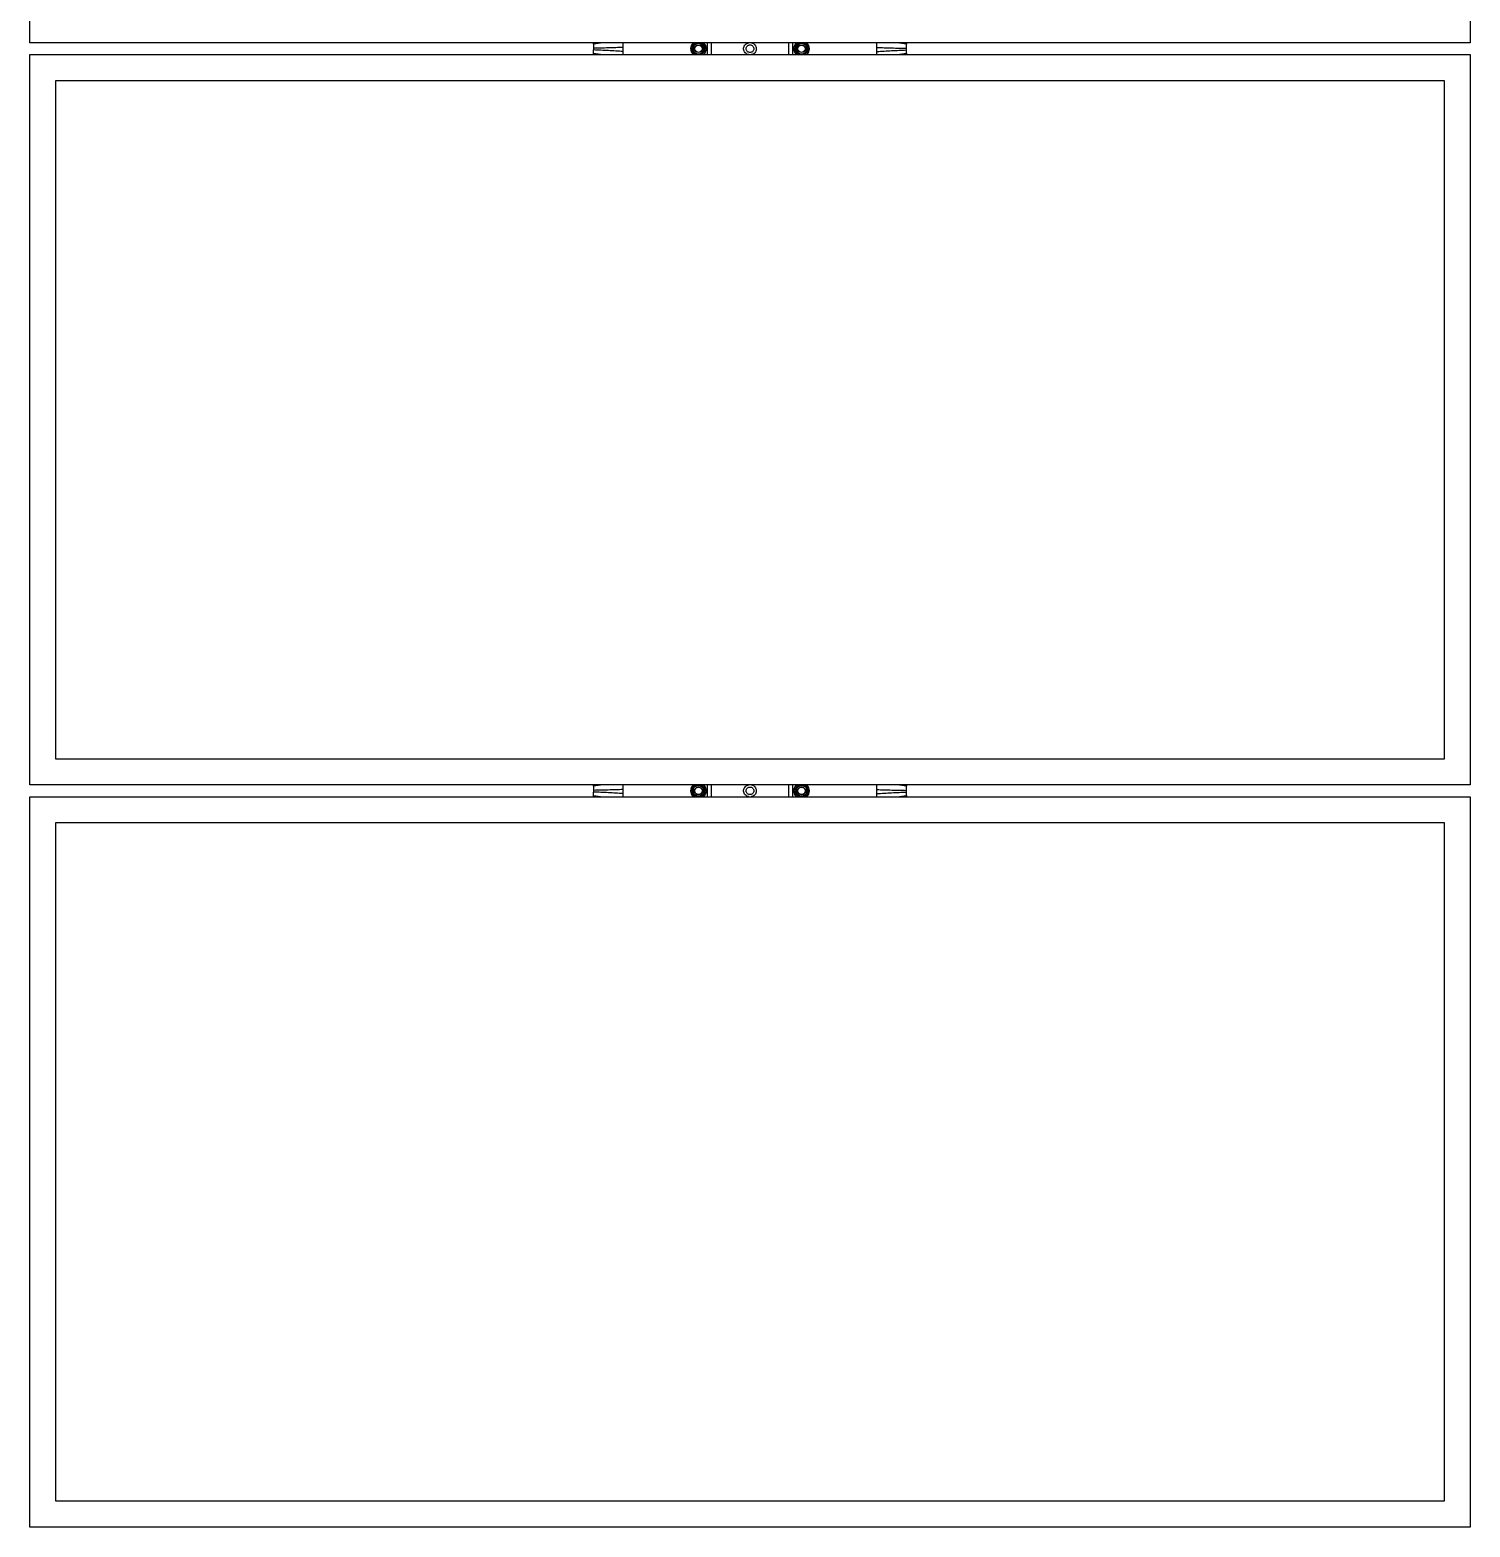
# Model space of a CAD drawing. Header units: feet. Extents: x -21 to 5170, y -254 to 1413.
# Drawn here: x 2045.3 to 2134.9, y 108.1 to 201.2 of the extents above; entities that cross this region are included whole.
import ezdxf

# ---------------------------------------------------------------- set-up
doc = ezdxf.new("R2010")
doc.units = ezdxf.units.FT
doc.header["$MEASUREMENT"] = 0
doc.layers.add('E-ARRY-TABL', color=9, linetype='Continuous')

msp = doc.modelspace()

# ---------------------------------------------------------------- linework, layer by layer
at = {"layer": 'E-ARRY-TABL'}
for p, q in [((2045.32588, 200.35069), (2045.32588, 245.76149)), ((2134.86571, 245.76149), (2134.86571, 200.35069)), ((2134.86571, 200.35069), (2045.32588, 200.35069)), ((2080.95496, 200.35069), (2080.36818, 200.27107)), ((2087.22544, 200.34272), (2087.21668, 200.35069)), ((2093.12166, 200.35069), (2093.09337, 200.3355)), ((2093.25758, 200.35069), (2093.12904, 200.27496)), ((2093.63185, 200.34492), (2093.62546, 200.35069)), ((2099.82341, 200.27107), (2099.23663, 200.35069)), ((2045.32588, 154.20747), (2045.32588, 199.61826)), ((2045.32588, 199.61826), (2134.86571, 199.61826)), ((2080.36818, 199.69789), (2080.95423, 199.61826)), ((2086.55737, 199.62624), (2086.56613, 199.61826)), ((2086.93206, 199.61826), (2087.06063, 199.69288)), ((2087.06994, 199.61826), (2087.0959, 199.6321)), ((2092.96853, 199.62403), (2092.97491, 199.61826)), ((2099.23736, 199.61826), (2099.82341, 199.69789)), ((2134.86571, 199.61826), (2134.86571, 154.20747)), ((2046.92808, 155.80967), (2046.92808, 198.01607)), ((2046.92808, 198.01607), (2133.26351, 198.01607)), ((2133.26351, 198.01607), (2133.26351, 155.80967)), ((2133.26351, 155.80967), (2046.92808, 155.80967)), ((2134.86571, 154.20747), (2045.32588, 154.20747)), ((2080.95496, 154.20747), (2080.36818, 154.12784)), ((2087.22544, 154.1995), (2087.21668, 154.20747)), ((2093.12166, 154.20747), (2093.09337, 154.19227)), ((2093.2597, 154.20872), (2093.12904, 154.13173)), ((2093.63185, 154.2017), (2093.62546, 154.20747)), ((2099.82341, 154.12784), (2099.23663, 154.20747)), ((2045.32588, 108.06425), (2045.32588, 153.47504)), ((2045.32588, 153.47504), (2134.86571, 153.47504)), ((2080.36818, 153.55467), (2080.95423, 153.47504)), ((2086.55737, 153.48301), (2086.56613, 153.47504)), ((2086.93206, 153.47504), (2087.06063, 153.54965)), ((2087.06994, 153.47504), (2087.0959, 153.48888)), ((2092.96853, 153.48081), (2092.97491, 153.47504)), ((2099.23736, 153.47504), (2099.82341, 153.55467)), ((2134.86571, 153.47504), (2134.86571, 108.06425)), ((2046.92808, 109.66644), (2046.92808, 151.87284)), ((2046.92808, 151.87284), (2133.26351, 151.87284)), ((2133.26351, 151.87284), (2133.26351, 109.66644)), ((2133.26351, 109.66644), (2046.92808, 109.66644)), ((2134.86571, 108.06425), (2045.32588, 108.06425))]:
    msp.add_line(p, q, dxfattribs=at)
for centre, radius in [((2086.89141, 199.98448), 0.33715), ((2086.89141, 199.98448), 0.24051), ((2086.89141, 199.98448), 0.22889), ((2093.30019, 199.98448), 0.33715), ((2093.30019, 199.98448), 0.24051), ((2093.30019, 199.98448), 0.22889), ((2086.89141, 153.84126), 0.33715), ((2086.89141, 153.84126), 0.24051), ((2086.89141, 153.84126), 0.22889), ((2093.30019, 153.84126), 0.33715), ((2093.30019, 153.84126), 0.24051), ((2093.30019, 153.84126), 0.22889)]:
    msp.add_circle(centre, radius, dxfattribs=at)
for centre, radius, start, end in [((2086.89141, 199.98448), 0.48981, 131.6116092, 227.0024407), ((2086.89141, 199.98448), 0.40742, 115.9892336, 244.0107664), ((2086.89141, 199.98448), 0.40742, 300.1274387, 64.0107664), ((2086.89141, 199.98448), 0.48981, 311.6116092, 47.0024032), ((2093.30019, 199.98448), 0.48981, 131.6116092, 227.3815096), ((2093.30019, 199.98448), 0.40742, 120.5065041, 244.0107664), ((2093.30019, 199.98448), 0.40742, 295.9892336, 64.0107664), ((2093.30019, 199.98448), 0.48981, 311.6116092, 47.3814721), ((2086.89141, 153.84126), 0.48981, 131.6116092, 227.0024407), ((2086.89141, 153.84126), 0.40742, 115.9892336, 244.0107664), ((2086.89141, 153.84126), 0.40742, 300.1274387, 64.0107664), ((2086.89141, 153.84126), 0.48981, 311.6116092, 47.0024032), ((2093.30019, 153.84126), 0.48981, 131.6116092, 227.3815096), ((2093.30019, 153.84126), 0.40742, 120.5065041, 244.0107664), ((2093.30019, 153.84126), 0.40742, 295.9892336, 64.0107664), ((2093.30019, 153.84126), 0.48981, 311.6116092, 47.3814721)]:
    msp.add_arc(centre, radius, start, end, dxfattribs=at)
for points, knots in [([(2080.36818, 200.27107), (2080.36818, 200.28479), (2080.36818, 200.30133), (2080.36818, 200.3435), (2080.36818, 200.35069)], [0, 0, 0, 0, 0.82924583, 1, 1, 1, 1]), ([(2080.36818, 200.27107), (2080.36818, 200.26602), (2080.36818, 200.23651), (2080.36818, 200.21002), (2080.36818, 200.16433), (2080.36818, 200.1224), (2080.36818, 200.07118), (2080.36818, 200.03341), (2080.36818, 200.01428)], [0, 0, 0, 0, 0.10440808, 0.6100925, 0.71322901, 0.81638141, 0.90695804, 1, 1, 1, 1]), ([(2082.20591, 200.06291), (2082.20602, 200.09146), (2082.20625, 200.15286), (2082.20595, 200.23871), (2082.2052, 200.30916), (2082.20436, 200.33827), (2082.204, 200.35069)], [0, 0, 0, 0, 0.23768233, 0.51129798, 0.79146028, 1, 1, 1, 1]), ([(2086.72218, 200.27608), (2086.67803, 200.25046), (2086.62102, 200.21738), (2086.56618, 200.18555), (2086.55383, 200.17838)], [0, 0, 0, 0, 0.77461933, 1, 1, 1, 1]), ([(2086.55383, 200.17838), (2086.5539, 200.14677), (2086.55404, 200.08296), (2086.55418, 200.01701), (2086.55426, 199.98373)], [0, 0, 0, 0, 0.49545796, 1, 1, 1, 1]), ([(2086.85075, 200.35069), (2086.82189, 200.33395), (2086.77953, 200.30936), (2086.73605, 200.28413), (2086.72218, 200.27608)], [0, 0, 0, 0, 0.68117419, 1, 1, 1, 1]), ([(2087.05933, 200.27683), (2087.05533, 200.27913), (2087.01191, 200.30407), (2086.96936, 200.32851), (2086.93073, 200.35069)], [0, 0, 0, 0, 0.09219659, 1, 1, 1, 1]), ([(2087.22812, 200.17988), (2087.20071, 200.19563), (2087.14538, 200.2274), (2087.08819, 200.26026), (2087.05933, 200.27683)], [0, 0, 0, 0, 0.49545796, 1, 1, 1, 1]), ([(2087.22855, 199.98523), (2087.22854, 199.98984), (2087.2284, 200.05558), (2087.22825, 200.11999), (2087.22812, 200.17988)], [0, 0, 0, 0, 0.07022032, 1, 1, 1, 1]), ([(2087.45885, 199.61826), (2087.45907, 199.64682), (2087.46092, 199.89095), (2087.45959, 200.1351), (2087.45842, 200.35069)], [0, 0, 0, 0, 0.11695965, 1, 1, 1, 1]), ([(2087.68712, 200.35069), (2087.68793, 200.13463), (2087.68886, 199.89048), (2087.68738, 199.64635), (2087.68721, 199.61826)], [0, 0, 0, 0, 0.88496735, 1, 1, 1, 1]), ([(2090.02467, 199.61826), (2090.0051, 199.6205), (2089.94203, 199.62773), (2089.84698, 199.68311), (2089.75567, 199.77647), (2089.70266, 199.89641), (2089.69434, 200.02573), (2089.73128, 200.15022), (2089.8091, 200.25445), (2089.90889, 200.32696), (2089.98488, 200.34352), (2090.01781, 200.35069)], [0, 0, 0, 0, 0.05546714, 0.17874011, 0.30106824, 0.42207478, 0.54148605, 0.66055055, 0.78149386, 0.90531594, 1, 1, 1, 1]), ([(2090.32752, 199.93225), (2090.33087, 199.95871), (2090.33656, 200.00351), (2090.31916, 200.07383), (2090.28372, 200.13715), (2090.22289, 200.19041), (2090.14809, 200.22079), (2090.06703, 200.22485), (2089.98905, 200.20177), (2089.92336, 200.15433), (2089.87713, 200.08818), (2089.85514, 200.01035), (2089.86004, 199.92936), (2089.88116, 199.8793), (2089.90973, 199.83445), (2089.94599, 199.79437), (2090.01678, 199.75574), (2090.09667, 199.74241), (2090.1769, 199.75632), (2090.24733, 199.79605), (2090.30238, 199.85621), (2090.31916, 199.90695), (2090.32752, 199.93225)], [0, 0, 0, 0, 0.05318276, 0.09005186, 0.14393099, 0.19750813, 0.25069383, 0.30399741, 0.357752, 0.41158851, 0.46500708, 0.51815786, 0.57160806, 0.62534802, 0.6254612, 0.67918991, 0.73247166, 0.7856688, 0.83927645, 0.89315627, 0.94674062, 1, 1, 1, 1]), ([(2090.18795, 200.35069), (2090.22778, 200.3383), (2090.30935, 200.31293), (2090.4079, 200.22742), (2090.47019, 200.12715), (2090.48393, 200.05598), (2090.48948, 200.0272)], [0, 0, 0, 0, 0.26374459, 0.54015918, 0.81403697, 1, 1, 1, 1]), ([(2092.50433, 199.61826), (2092.50365, 199.83758), (2092.5029, 200.08172), (2092.50417, 200.32586), (2092.5043, 200.35069)], [0, 0, 0, 0, 0.89827738, 1, 1, 1, 1]), ([(2092.73272, 200.35069), (2092.73253, 200.32536), (2092.73065, 200.08123), (2092.73199, 199.83708), (2092.73319, 199.61826)], [0, 0, 0, 0, 0.10376783, 1, 1, 1, 1]), ([(2093.12904, 200.27496), (2093.11524, 200.26682), (2093.05848, 200.23339), (2093.00318, 200.2008), (2092.96133, 200.17614)], [0, 0, 0, 0, 0.24316571, 1, 1, 1, 1]), ([(2092.96133, 200.17614), (2092.96161, 200.14453), (2092.96217, 200.08073), (2092.96276, 200.01478), (2092.96305, 199.9815)], [0, 0, 0, 0, 0.49545796, 1, 1, 1, 1]), ([(2093.46617, 200.27794), (2093.46215, 200.28021), (2093.41872, 200.30477), (2093.37616, 200.32885), (2093.33754, 200.35069)], [0, 0, 0, 0, 0.09251655, 1, 1, 1, 1]), ([(2093.6356, 200.1821), (2093.60808, 200.19767), (2093.55255, 200.22908), (2093.49514, 200.26155), (2093.46617, 200.27794)], [0, 0, 0, 0, 0.49545796, 1, 1, 1, 1]), ([(2093.63732, 199.98746), (2093.63728, 199.99207), (2093.6367, 200.0578), (2093.63613, 200.12222), (2093.6356, 200.1821)], [0, 0, 0, 0, 0.07022032, 1, 1, 1, 1]), ([(2097.98568, 200.06291), (2097.98556, 200.09595), (2097.98531, 200.16707), (2097.98581, 200.26153), (2097.98665, 200.32556), (2097.98745, 200.34568), (2097.98765, 200.35069)], [0, 0, 0, 0, 0.27287863, 0.58761891, 0.89709364, 1, 1, 1, 1]), ([(2099.82341, 200.35069), (2099.82341, 200.34222), (2099.82341, 200.30055), (2099.82341, 200.28414), (2099.82341, 200.27107)], [0, 0, 0, 0, 0.20325176, 1, 1, 1, 1]), ([(2099.82341, 200.01428), (2099.82341, 200.03298), (2099.82341, 200.0729), (2099.82341, 200.12585), (2099.82341, 200.1693), (2099.82341, 200.19625), (2099.82341, 200.22799), (2099.82341, 200.25632), (2099.82341, 200.27107)], [0, 0, 0, 0, 0.0909871, 0.19422226, 0.29748069, 0.41285151, 0.69427365, 1, 1, 1, 1]), ([(2082.20591, 200.06291), (2081.89974, 200.05218), (2081.28746, 200.03071), (2080.67459, 200.01976), (2080.36818, 200.01428)], [0, 0, 0, 0, 0.5000369, 1, 1, 1, 1]), ([(2080.36818, 200.01428), (2080.36818, 200.01105), (2080.36818, 200.0065), (2080.36818, 199.99928), (2080.36818, 199.99481), (2080.36818, 199.99119), (2080.36818, 199.98974), (2080.36818, 199.98685), (2080.36818, 199.98208), (2080.36818, 199.97543), (2080.36818, 199.96686), (2080.36818, 199.95329), (2080.36818, 199.93277), (2080.36818, 199.91595), (2080.36818, 199.90625)], [0, 0, 0, 0, 0.08879268, 0.12526657, 0.19819658, 0.21143495, 0.2246733, 0.23791163, 0.29086497, 0.35553149, 0.42020743, 0.52626341, 0.72662599, 1, 1, 1, 1]), ([(2082.20613, 199.80895), (2081.90004, 199.82932), (2081.28793, 199.87007), (2080.67474, 199.89419), (2080.36818, 199.90625)], [0, 0, 0, 0, 0.50005003, 1, 1, 1, 1]), ([(2080.36818, 199.69789), (2080.36818, 199.71282), (2080.36818, 199.74099), (2080.36818, 199.77297), (2080.36818, 199.79921), (2080.36818, 199.84266), (2080.36818, 199.88157), (2080.36818, 199.9039), (2080.36818, 199.90625)], [0, 0, 0, 0, 0.33678176, 0.63541447, 0.76243525, 0.8746394, 0.98681762, 1, 1, 1, 1]), ([(2080.36818, 199.61826), (2080.36818, 199.62673), (2080.36818, 199.66841), (2080.36818, 199.68482), (2080.36818, 199.69789)], [0, 0, 0, 0, 0.20325176, 1, 1, 1, 1]), ([(2082.20401, 199.61826), (2082.20436, 199.63076), (2082.20515, 199.65905), (2082.20592, 199.7243), (2082.20606, 199.78085), (2082.20613, 199.80895)], [0, 0, 0, 0, 0.28487701, 0.64472297, 1, 1, 1, 1]), ([(2082.20613, 199.80895), (2082.20605, 199.84826), (2082.20595, 199.89526), (2082.20567, 199.95064), (2082.20562, 199.97555), (2082.20561, 199.99662), (2082.20568, 200.01189), (2082.20568, 200.02286), (2082.20576, 200.03887), (2082.20586, 200.05383), (2082.20591, 200.06291)], [0, 0, 0, 0, 0.47390056, 0.56658419, 0.64609734, 0.76528998, 0.81285189, 0.82468891, 0.89350459, 1, 1, 1, 1]), ([(2086.55426, 199.98373), (2086.55427, 199.97911), (2086.55441, 199.91338), (2086.55456, 199.84897), (2086.55469, 199.78908)], [0, 0, 0, 0, 0.07022032, 1, 1, 1, 1]), ([(2086.55469, 199.78908), (2086.5821, 199.77333), (2086.63743, 199.74155), (2086.69462, 199.7087), (2086.72348, 199.69213)], [0, 0, 0, 0, 0.49545796, 1, 1, 1, 1]), ([(2086.72348, 199.69213), (2086.72748, 199.68983), (2086.7709, 199.66489), (2086.81345, 199.64045), (2086.85208, 199.61826)], [0, 0, 0, 0, 0.09219659, 1, 1, 1, 1]), ([(2087.06063, 199.69288), (2087.07448, 199.70092), (2087.13145, 199.73398), (2087.18697, 199.76619), (2087.22898, 199.79058)], [0, 0, 0, 0, 0.24316571, 1, 1, 1, 1]), ([(2087.22898, 199.79058), (2087.22891, 199.82219), (2087.22877, 199.88599), (2087.22863, 199.95195), (2087.22855, 199.98523)], [0, 0, 0, 0, 0.49545796, 1, 1, 1, 1]), ([(2090.48948, 200.0272), (2090.49017, 199.9848), (2090.49156, 199.8997), (2090.43749, 199.77982), (2090.34813, 199.68552), (2090.25188, 199.62849), (2090.18706, 199.62075), (2090.16618, 199.61826)], [0, 0, 0, 0, 0.21832836, 0.43818827, 0.66225644, 0.89122321, 1, 1, 1, 1]), ([(2092.96305, 199.9815), (2092.96309, 199.97688), (2092.96367, 199.91115), (2092.96424, 199.84674), (2092.96477, 199.78685)], [0, 0, 0, 0, 0.07022032, 1, 1, 1, 1]), ([(2092.96477, 199.78685), (2092.99229, 199.77129), (2093.04782, 199.73988), (2093.10523, 199.70741), (2093.1342, 199.69102)], [0, 0, 0, 0, 0.49545796, 1, 1, 1, 1]), ([(2093.1342, 199.69102), (2093.13822, 199.68875), (2093.18165, 199.66418), (2093.22421, 199.64011), (2093.26283, 199.61826)], [0, 0, 0, 0, 0.09251655, 1, 1, 1, 1]), ([(2093.34279, 199.61826), (2093.37169, 199.63529), (2093.41405, 199.66025), (2093.45753, 199.68587), (2093.47133, 199.694)], [0, 0, 0, 0, 0.68234647, 1, 1, 1, 1]), ([(2093.47133, 199.694), (2093.51532, 199.71992), (2093.5721, 199.75338), (2093.62673, 199.78556), (2093.63904, 199.79281)], [0, 0, 0, 0, 0.77461933, 1, 1, 1, 1]), ([(2093.63904, 199.79281), (2093.63876, 199.82443), (2093.6382, 199.88823), (2093.63761, 199.95418), (2093.63732, 199.98746)], [0, 0, 0, 0, 0.49545796, 1, 1, 1, 1]), ([(2097.98546, 199.80895), (2097.98554, 199.84826), (2097.98564, 199.89526), (2097.98592, 199.95064), (2097.98597, 199.97555), (2097.98598, 199.99662), (2097.98592, 200.01189), (2097.98591, 200.02286), (2097.98583, 200.03887), (2097.98574, 200.05383), (2097.98568, 200.06291)], [0, 0, 0, 0, 0.47390056, 0.56658419, 0.64609734, 0.76528998, 0.81285189, 0.82468891, 0.89350459, 1, 1, 1, 1]), ([(2097.98546, 199.80895), (2098.29155, 199.82932), (2098.90366, 199.87007), (2099.51685, 199.89419), (2099.82341, 199.90625)], [0, 0, 0, 0, 0.50005003, 1, 1, 1, 1]), ([(2097.98766, 199.61826), (2097.98747, 199.62329), (2097.98667, 199.64345), (2097.98577, 199.7067), (2097.98556, 199.77467), (2097.98546, 199.80895)], [0, 0, 0, 0, 0.14153086, 0.56714468, 1, 1, 1, 1]), ([(2097.98568, 200.06291), (2098.29185, 200.05218), (2098.90413, 200.03071), (2099.517, 200.01976), (2099.82341, 200.01428)], [0, 0, 0, 0, 0.5000369, 1, 1, 1, 1]), ([(2099.82341, 199.90625), (2099.82341, 199.91956), (2099.82341, 199.93804), (2099.82341, 199.95837), (2099.82341, 199.96636), (2099.82341, 199.97434), (2099.82341, 199.98165), (2099.82341, 199.9883), (2099.82341, 199.98996), (2099.82341, 199.99229), (2099.82341, 199.99528), (2099.82341, 200.00059), (2099.82341, 200.00694), (2099.82341, 200.01193), (2099.82341, 200.01428)], [0, 0, 0, 0, 0.37846039, 0.52505981, 0.56152037, 0.59798215, 0.74387586, 0.76219315, 0.78042261, 0.78953734, 0.82599699, 0.8624566, 0.93540184, 1, 1, 1, 1]), ([(2099.82341, 199.69789), (2099.82341, 199.71296), (2099.82341, 199.74277), (2099.82341, 199.77177), (2099.82341, 199.80636), (2099.82341, 199.8524), (2099.82341, 199.88905), (2099.82341, 199.90625)], [0, 0, 0, 0, 0.33226531, 0.65749152, 0.78830451, 0.90070504, 1, 1, 1, 1]), ([(2099.82341, 199.69789), (2099.82341, 199.68417), (2099.82341, 199.66763), (2099.82341, 199.62546), (2099.82341, 199.61826)], [0, 0, 0, 0, 0.82924583, 1, 1, 1, 1]), ([(2080.36818, 154.12784), (2080.36818, 154.14156), (2080.36818, 154.15811), (2080.36818, 154.20027), (2080.36818, 154.20747)], [0, 0, 0, 0, 0.82924583, 1, 1, 1, 1]), ([(2080.36818, 154.12784), (2080.36818, 154.1228), (2080.36818, 154.09329), (2080.36818, 154.06679), (2080.36818, 154.0211), (2080.36818, 153.97918), (2080.36818, 153.92796), (2080.36818, 153.89019), (2080.36818, 153.87106)], [0, 0, 0, 0, 0.10440808, 0.6100925, 0.71322901, 0.81638141, 0.90695804, 1, 1, 1, 1]), ([(2082.20591, 153.91969), (2081.89974, 153.90896), (2081.28746, 153.88749), (2080.67459, 153.87653), (2080.36818, 153.87106)], [0, 0, 0, 0, 0.5000369, 1, 1, 1, 1]), ([(2080.36818, 153.87106), (2080.36818, 153.86783), (2080.36818, 153.86328), (2080.36818, 153.85606), (2080.36818, 153.85159), (2080.36818, 153.84797), (2080.36818, 153.84652), (2080.36818, 153.84362), (2080.36818, 153.83885), (2080.36818, 153.83221), (2080.36818, 153.82364), (2080.36818, 153.81007), (2080.36818, 153.78955), (2080.36818, 153.77273), (2080.36818, 153.76302)], [0, 0, 0, 0, 0.08879268, 0.12526657, 0.19819658, 0.21143495, 0.2246733, 0.23791163, 0.29086497, 0.35553149, 0.42020743, 0.52626341, 0.72662599, 1, 1, 1, 1]), ([(2082.20613, 153.66572), (2081.90004, 153.6861), (2081.28793, 153.72684), (2080.67474, 153.75096), (2080.36818, 153.76302)], [0, 0, 0, 0, 0.50005003, 1, 1, 1, 1]), ([(2080.36818, 153.55467), (2080.36818, 153.5696), (2080.36818, 153.59776), (2080.36818, 153.62975), (2080.36818, 153.65598), (2080.36818, 153.69943), (2080.36818, 153.73834), (2080.36818, 153.76067), (2080.36818, 153.76302)], [0, 0, 0, 0, 0.33678176, 0.63541447, 0.76243525, 0.8746394, 0.98681762, 1, 1, 1, 1]), ([(2082.20591, 153.91969), (2082.20602, 153.94823), (2082.20625, 154.00963), (2082.20595, 154.09548), (2082.2052, 154.16594), (2082.20436, 154.19505), (2082.204, 154.20747)], [0, 0, 0, 0, 0.23768233, 0.51129798, 0.79146028, 1, 1, 1, 1]), ([(2082.20401, 153.47504), (2082.20436, 153.48754), (2082.20515, 153.51583), (2082.20592, 153.58107), (2082.20606, 153.63763), (2082.20613, 153.66572)], [0, 0, 0, 0, 0.28487701, 0.64472297, 1, 1, 1, 1]), ([(2082.20613, 153.66572), (2082.20605, 153.70503), (2082.20595, 153.75203), (2082.20567, 153.80741), (2082.20562, 153.83232), (2082.20561, 153.85339), (2082.20568, 153.86867), (2082.20568, 153.87963), (2082.20576, 153.89565), (2082.20586, 153.91061), (2082.20591, 153.91969)], [0, 0, 0, 0, 0.47390056, 0.56658419, 0.64609734, 0.76528998, 0.81285189, 0.82468891, 0.89350459, 1, 1, 1, 1]), ([(2086.72218, 154.13286), (2086.67803, 154.10723), (2086.62102, 154.07415), (2086.56618, 154.04233), (2086.55383, 154.03516)], [0, 0, 0, 0, 0.77461933, 1, 1, 1, 1]), ([(2086.55383, 154.03516), (2086.5539, 154.00355), (2086.55404, 153.93974), (2086.55418, 153.87378), (2086.55426, 153.84051)], [0, 0, 0, 0, 0.49545796, 1, 1, 1, 1]), ([(2086.55426, 153.84051), (2086.55427, 153.83589), (2086.55441, 153.77016), (2086.55456, 153.70574), (2086.55469, 153.64585)], [0, 0, 0, 0, 0.07022032, 1, 1, 1, 1]), ([(2086.55469, 153.64585), (2086.5821, 153.63011), (2086.63743, 153.59833), (2086.69462, 153.56548), (2086.72348, 153.5489)], [0, 0, 0, 0, 0.49545796, 1, 1, 1, 1]), ([(2086.85075, 154.20747), (2086.82189, 154.19072), (2086.77953, 154.16614), (2086.73605, 154.1409), (2086.72218, 154.13286)], [0, 0, 0, 0, 0.68117419, 1, 1, 1, 1]), ([(2087.05933, 154.13361), (2087.05533, 154.13591), (2087.01191, 154.16085), (2086.96936, 154.18529), (2086.93073, 154.20747)], [0, 0, 0, 0, 0.09219659, 1, 1, 1, 1]), ([(2087.22812, 154.03666), (2087.20071, 154.0524), (2087.14538, 154.08418), (2087.08819, 154.11703), (2087.05933, 154.13361)], [0, 0, 0, 0, 0.49545796, 1, 1, 1, 1]), ([(2087.06063, 153.54965), (2087.07448, 153.55769), (2087.13145, 153.59076), (2087.18697, 153.62297), (2087.22898, 153.64735)], [0, 0, 0, 0, 0.24316571, 1, 1, 1, 1]), ([(2087.22855, 153.84201), (2087.22854, 153.84662), (2087.2284, 153.91235), (2087.22825, 153.97677), (2087.22812, 154.03666)], [0, 0, 0, 0, 0.07022032, 1, 1, 1, 1]), ([(2087.22898, 153.64735), (2087.22891, 153.67897), (2087.22877, 153.74277), (2087.22863, 153.80873), (2087.22855, 153.84201)], [0, 0, 0, 0, 0.49545796, 1, 1, 1, 1]), ([(2087.45885, 153.47504), (2087.45907, 153.50359), (2087.46092, 153.74772), (2087.45959, 153.99188), (2087.45842, 154.20747)], [0, 0, 0, 0, 0.11695965, 1, 1, 1, 1]), ([(2087.68712, 154.20747), (2087.68793, 153.99141), (2087.68886, 153.74726), (2087.68738, 153.50312), (2087.68721, 153.47504)], [0, 0, 0, 0, 0.88496735, 1, 1, 1, 1]), ([(2090.02467, 153.47504), (2090.0051, 153.47728), (2089.94203, 153.48451), (2089.84698, 153.53989), (2089.75567, 153.63325), (2089.70266, 153.75319), (2089.69434, 153.88251), (2089.73128, 154.007), (2089.8091, 154.11123), (2089.90889, 154.18374), (2089.98488, 154.2003), (2090.01781, 154.20747)], [0, 0, 0, 0, 0.05546714, 0.17874011, 0.30106824, 0.42207478, 0.54148605, 0.66055055, 0.78149386, 0.90531594, 1, 1, 1, 1]), ([(2090.32752, 153.78902), (2090.33087, 153.81548), (2090.33656, 153.86029), (2090.31916, 153.93061), (2090.28372, 153.99393), (2090.22289, 154.04719), (2090.14809, 154.07757), (2090.06703, 154.08163), (2089.98905, 154.05855), (2089.92336, 154.01111), (2089.87713, 153.94496), (2089.85514, 153.86713), (2089.86004, 153.78613), (2089.88116, 153.73607), (2089.90973, 153.69122), (2089.94599, 153.65114), (2090.01678, 153.61251), (2090.09667, 153.59919), (2090.1769, 153.61309), (2090.24733, 153.65282), (2090.30238, 153.71299), (2090.31916, 153.76373), (2090.32752, 153.78902)], [0, 0, 0, 0, 0.05318276, 0.09005186, 0.14393099, 0.19750813, 0.25069383, 0.30399741, 0.357752, 0.41158851, 0.46500708, 0.51815786, 0.57160806, 0.62534802, 0.6254612, 0.67918991, 0.73247166, 0.7856688, 0.83927645, 0.89315627, 0.94674062, 1, 1, 1, 1]), ([(2090.48948, 153.88397), (2090.49017, 153.84158), (2090.49156, 153.75648), (2090.43749, 153.6366), (2090.34813, 153.5423), (2090.25188, 153.48527), (2090.18706, 153.47753), (2090.16618, 153.47504)], [0, 0, 0, 0, 0.21832836, 0.43818827, 0.66225644, 0.89122321, 1, 1, 1, 1]), ([(2090.18795, 154.20747), (2090.22778, 154.19508), (2090.30935, 154.1697), (2090.4079, 154.08419), (2090.47019, 153.98393), (2090.48393, 153.91276), (2090.48948, 153.88397)], [0, 0, 0, 0, 0.26374459, 0.54015918, 0.81403697, 1, 1, 1, 1]), ([(2092.50433, 153.47504), (2092.50365, 153.69435), (2092.5029, 153.9385), (2092.50417, 154.18264), (2092.5043, 154.20747)], [0, 0, 0, 0, 0.89827738, 1, 1, 1, 1]), ([(2092.73272, 154.20747), (2092.73253, 154.18214), (2092.73065, 153.93801), (2092.73199, 153.69386), (2092.73319, 153.47504)], [0, 0, 0, 0, 0.10376783, 1, 1, 1, 1]), ([(2093.12904, 154.13173), (2093.11524, 154.1236), (2093.05848, 154.09016), (2093.00318, 154.05758), (2092.96133, 154.03292)], [0, 0, 0, 0, 0.24316571, 1, 1, 1, 1]), ([(2092.96133, 154.03292), (2092.96161, 154.00131), (2092.96217, 153.93751), (2092.96276, 153.87155), (2092.96305, 153.83828)], [0, 0, 0, 0, 0.49545796, 1, 1, 1, 1]), ([(2092.96305, 153.83828), (2092.96309, 153.83366), (2092.96367, 153.76793), (2092.96424, 153.70352), (2092.96477, 153.64363)], [0, 0, 0, 0, 0.07022032, 1, 1, 1, 1]), ([(2092.96477, 153.64363), (2092.99229, 153.62807), (2093.04782, 153.59665), (2093.10523, 153.56418), (2093.1342, 153.5478)], [0, 0, 0, 0, 0.49545796, 1, 1, 1, 1]), ([(2093.46617, 154.13471), (2093.46215, 154.13699), (2093.41872, 154.16155), (2093.37616, 154.18563), (2093.33754, 154.20747)], [0, 0, 0, 0, 0.09251655, 1, 1, 1, 1]), ([(2093.6356, 154.03888), (2093.60808, 154.05444), (2093.55255, 154.08586), (2093.49514, 154.11833), (2093.46617, 154.13471)], [0, 0, 0, 0, 0.49545796, 1, 1, 1, 1]), ([(2093.47133, 153.55078), (2093.51532, 153.5767), (2093.5721, 153.61015), (2093.62673, 153.64234), (2093.63904, 153.64959)], [0, 0, 0, 0, 0.77461933, 1, 1, 1, 1]), ([(2093.63732, 153.84424), (2093.63728, 153.84885), (2093.6367, 153.91458), (2093.63613, 153.97899), (2093.6356, 154.03888)], [0, 0, 0, 0, 0.07022032, 1, 1, 1, 1]), ([(2093.63904, 153.64959), (2093.63876, 153.6812), (2093.6382, 153.745), (2093.63761, 153.81096), (2093.63732, 153.84424)], [0, 0, 0, 0, 0.49545796, 1, 1, 1, 1]), ([(2097.98568, 153.91969), (2097.98556, 153.95272), (2097.98531, 154.02385), (2097.98581, 154.11831), (2097.98665, 154.18234), (2097.98745, 154.20245), (2097.98765, 154.20747)], [0, 0, 0, 0, 0.27287863, 0.58761891, 0.89709364, 1, 1, 1, 1]), ([(2097.98546, 153.66572), (2097.98554, 153.70503), (2097.98564, 153.75203), (2097.98592, 153.80741), (2097.98597, 153.83232), (2097.98598, 153.85339), (2097.98592, 153.86867), (2097.98591, 153.87963), (2097.98583, 153.89565), (2097.98574, 153.91061), (2097.98568, 153.91969)], [0, 0, 0, 0, 0.47390056, 0.56658419, 0.64609734, 0.76528998, 0.81285189, 0.82468891, 0.89350459, 1, 1, 1, 1]), ([(2097.98546, 153.66572), (2098.29155, 153.6861), (2098.90366, 153.72684), (2099.51685, 153.75096), (2099.82341, 153.76302)], [0, 0, 0, 0, 0.50005003, 1, 1, 1, 1]), ([(2097.98766, 153.47504), (2097.98747, 153.48007), (2097.98667, 153.50022), (2097.98577, 153.56348), (2097.98556, 153.63145), (2097.98546, 153.66572)], [0, 0, 0, 0, 0.14153086, 0.56714468, 1, 1, 1, 1]), ([(2097.98568, 153.91969), (2098.29185, 153.90896), (2098.90413, 153.88749), (2099.517, 153.87653), (2099.82341, 153.87106)], [0, 0, 0, 0, 0.5000369, 1, 1, 1, 1]), ([(2099.82341, 154.20747), (2099.82341, 154.199), (2099.82341, 154.15732), (2099.82341, 154.14092), (2099.82341, 154.12784)], [0, 0, 0, 0, 0.20325176, 1, 1, 1, 1]), ([(2099.82341, 153.87106), (2099.82341, 153.88976), (2099.82341, 153.92968), (2099.82341, 153.98262), (2099.82341, 154.02607), (2099.82341, 154.05303), (2099.82341, 154.08476), (2099.82341, 154.11309), (2099.82341, 154.12784)], [0, 0, 0, 0, 0.0909871, 0.19422226, 0.29748069, 0.41285151, 0.69427365, 1, 1, 1, 1]), ([(2099.82341, 153.76302), (2099.82341, 153.77634), (2099.82341, 153.79481), (2099.82341, 153.81514), (2099.82341, 153.82314), (2099.82341, 153.83111), (2099.82341, 153.83843), (2099.82341, 153.84508), (2099.82341, 153.84674), (2099.82341, 153.84906), (2099.82341, 153.85206), (2099.82341, 153.85737), (2099.82341, 153.86371), (2099.82341, 153.86871), (2099.82341, 153.87106)], [0, 0, 0, 0, 0.37846039, 0.52505981, 0.56152037, 0.59798215, 0.74387586, 0.76219315, 0.78042261, 0.78953734, 0.82599699, 0.8624566, 0.93540184, 1, 1, 1, 1]), ([(2099.82341, 153.55467), (2099.82341, 153.56973), (2099.82341, 153.59955), (2099.82341, 153.62854), (2099.82341, 153.66314), (2099.82341, 153.70918), (2099.82341, 153.74583), (2099.82341, 153.76302)], [0, 0, 0, 0, 0.33226531, 0.65749152, 0.78830451, 0.90070504, 1, 1, 1, 1]), ([(2080.36818, 153.47504), (2080.36818, 153.48351), (2080.36818, 153.52519), (2080.36818, 153.54159), (2080.36818, 153.55467)], [0, 0, 0, 0, 0.20325176, 1, 1, 1, 1]), ([(2086.72348, 153.5489), (2086.72748, 153.5466), (2086.7709, 153.52166), (2086.81345, 153.49723), (2086.85208, 153.47504)], [0, 0, 0, 0, 0.09219659, 1, 1, 1, 1]), ([(2093.1342, 153.5478), (2093.13822, 153.54553), (2093.18165, 153.52096), (2093.22421, 153.49689), (2093.26283, 153.47504)], [0, 0, 0, 0, 0.09251655, 1, 1, 1, 1]), ([(2093.34279, 153.47504), (2093.37169, 153.49207), (2093.41405, 153.51703), (2093.45753, 153.54264), (2093.47133, 153.55078)], [0, 0, 0, 0, 0.68234647, 1, 1, 1, 1]), ([(2099.82341, 153.55467), (2099.82341, 153.54095), (2099.82341, 153.5244), (2099.82341, 153.48224), (2099.82341, 153.47504)], [0, 0, 0, 0, 0.82924583, 1, 1, 1, 1])]:
    msp.add_open_spline(points, degree=3, knots=knots, dxfattribs=at)

doc.saveas('drawing.dxf')
